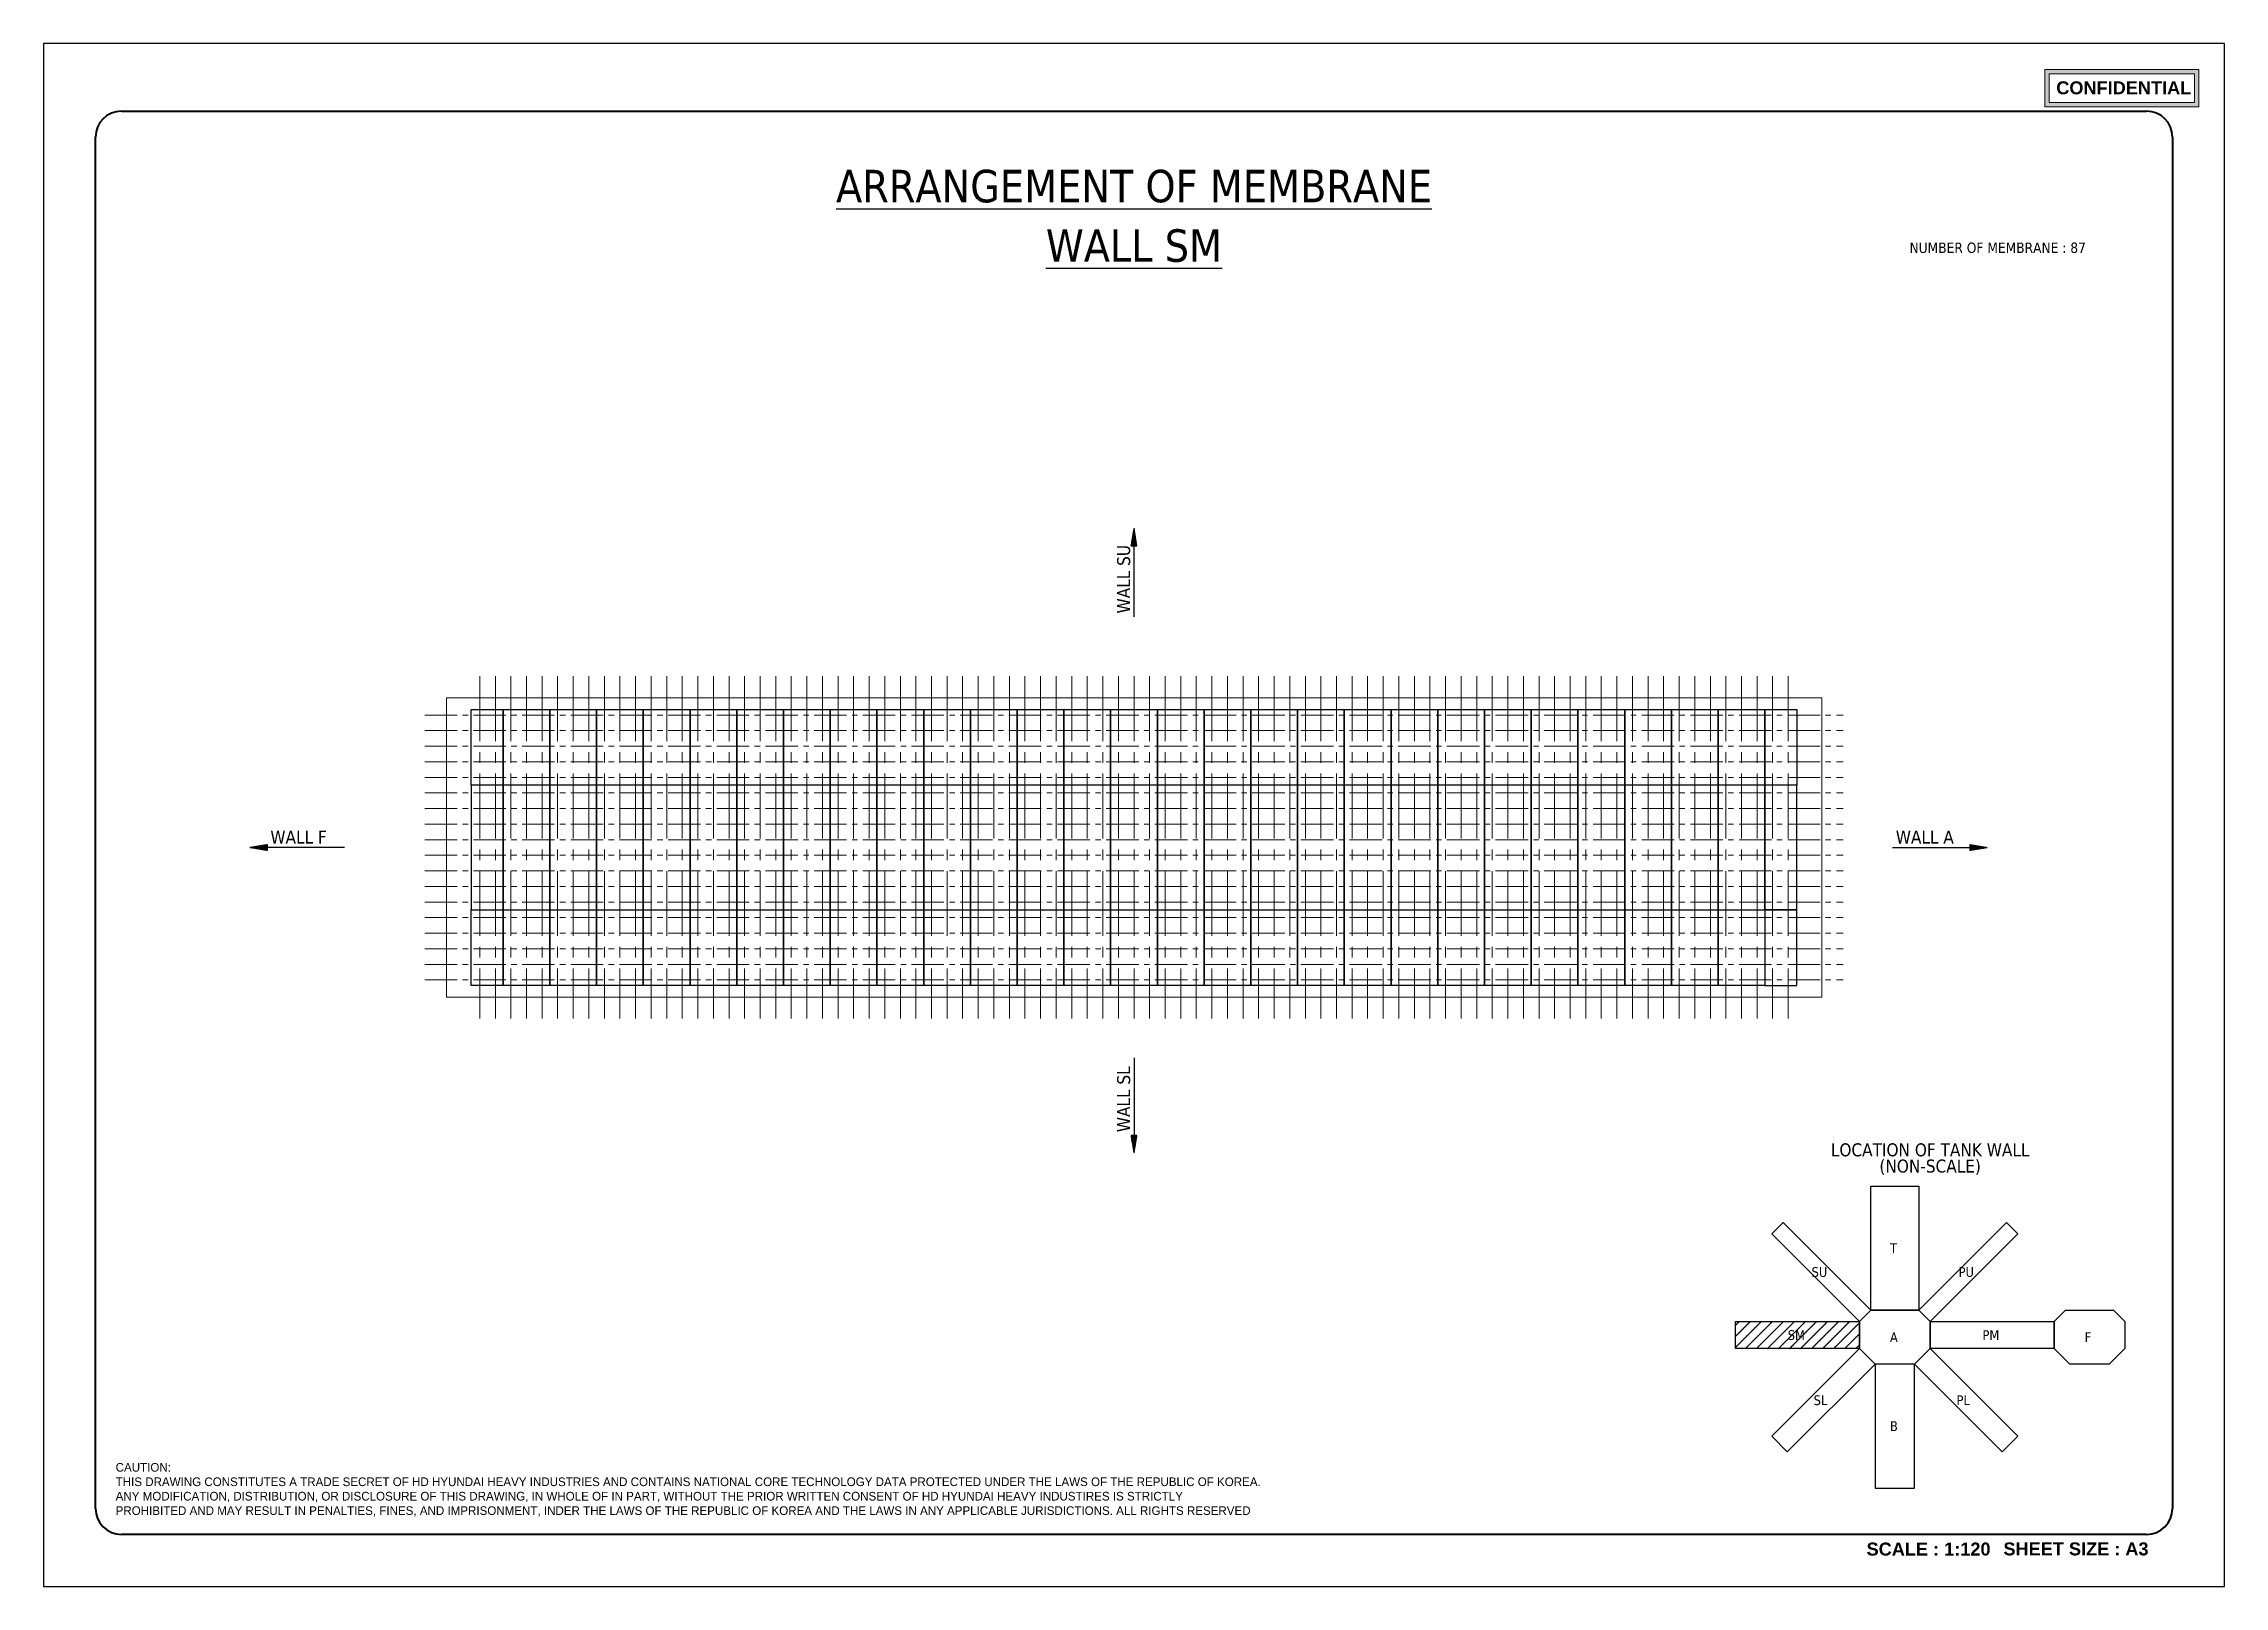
# Model space of a CAD drawing. Extents: x 0 to 50400, y 0 to 35640.
import ezdxf
from ezdxf.enums import TextEntityAlignment as Align

# ---------------------------------------------------------------- set-up
doc = ezdxf.new("R2010")
doc.units = 0
doc.linetypes.add('CENTER2', pattern=[225, 150, -25, 25, -25])
for name, color, linetype, lineweight in [('KC-2B HHITABLE', 253, 'Continuous', 25), ('KC-2B Membrane Sheet', 181, 'Continuous', 25), ('KC-2B Membrane Sheet UM', 181, 'Continuous', 25), ('KC-2B Non Scale View', 253, 'Continuous', 25), ('KC-2B Note', 2, 'Continuous', 25), ('KC-2B Steel Wall', 7, 'Continuous', 20), ('KC-2B Wall Name', 3, 'Continuous', 25)]:
    doc.layers.add(name, color=color, linetype=linetype, lineweight=lineweight)
doc.layers.add('MULTI-PLOT-AREA', color=2, linetype='Continuous', plot=False)
doc.layers.add('New Scale Title', color=7, linetype='Continuous')
doc.styles.add('arial', font='arialbd.ttf')
doc.styles.add('Default', font='tahoma.ttf')

# ---------------------------------------------------------------- blocks, each defined once
blk = doc.blocks.new('MULTI-PLOT-AREA')
at = {"layer": 'MULTI-PLOT-AREA'}
blk.add_lwpolyline([(0, 0), (1, 0), (1, 1), (0, 1)], close=True, dxfattribs=at)

msp = doc.modelspace()

# ---------------------------------------------------------------- hatches: boundary and pattern name
at = {"layer": 'KC-2B Non Scale View', "extrusion": (0, 0, -1)}
h = msp.add_hatch(dxfattribs=at)
h.set_pattern_fill('WALLCHECK', color=256, scale=0.090198, angle=90, style=0, pattern_type=2)
h.set_pattern_definition([(135, (546783.48, 5135.06), (-127.55985, -127.55985), [9.0198437, -0.0090198])])
h.paths.add_polyline_path([(-41967, 5494), (-39100, 5494), (-39100, 6117), (-41967, 6117)])
at = {"layer": 'KC-2B Wall Name'}
h = msp.add_hatch(dxfattribs=at)
h.set_pattern_fill('SLOPELINE', color=256, scale=0.75, style=0, pattern_type=2)
h.set_pattern_definition([(45, (13995.05, 15997.95954), (-0.530330086, 0.530330086), [75, -0.075])])
h.paths.add_polyline_path([(25133, 24039), (25267, 24039), (25200, 24436)])
at = {"layer": 'KC-2B Wall Name', "extrusion": (0, 0, -1)}
h = msp.add_hatch(dxfattribs=at)
h.set_pattern_fill('SLOPELINE', color=256, scale=0.75, angle=90, style=0, pattern_type=2)
h.set_pattern_definition([(135, (509800.0271, 14910.1), (-0.5303300859, -0.5303300859), [75, -0.075])])
h.paths.add_polyline_path([(-5166, 17137), (-5166, 17003), (-4768, 17070)])
h = msp.add_hatch(dxfattribs=at)
h.set_pattern_fill('SLOPELINE', color=256, scale=0.75, angle=90, style=0, pattern_type=2)
h.set_pattern_definition([(135, (500553.9903, 14910.1), (-0.5303300859, -0.5303300859), [75, -0.075])])
h.paths.add_polyline_path([(-44521, 17003), (-44521, 17137), (-44918, 17070)])
at = {"layer": 'KC-2B Wall Name'}
h = msp.add_hatch(dxfattribs=at)
h.set_pattern_fill('SLOPELINE', color=256, scale=0.75, style=0, pattern_type=2)
h.set_pattern_definition([(45, (13995.05, 14138.4446), (-0.530330086, 0.530330086), [75, -0.075])])
h.paths.add_polyline_path([(25267, 10418), (25133, 10418), (25200, 10020)])
at = {"layer": 'New Scale Title', "lineweight": 5, "true_color": 0xff0000}
h = msp.add_hatch(color=1, dxfattribs=at)
h.dxf.hatch_style = 1
h.paths.add_polyline_path([(49813, 35045), (46249, 35045), (46249, 34181), (49813, 34181)])
h.paths.add_polyline_path([(46351, 34283), (46351, 34943), (49711, 34943), (49711, 34283)], flags=16)
h.paths.add_polyline_path([(46420, 34300), (49690, 34300), (49690, 34918), (46420, 34918)], flags=8)

# ---------------------------------------------------------------- linework, layer by layer
at = {"layer": 'KC-2B Membrane Sheet'}
for points in [[(11700, 18510), (10620, 18510), (10620, 20259), (11700, 20259), (11700, 18510)], [(12780, 18510), (11700, 18510), (11700, 20259), (12780, 20259), (12780, 18510)], [(13860, 18510), (12780, 18510), (12780, 20259), (13860, 20259), (13860, 18510)], [(14940, 18510), (13860, 18510), (13860, 20259), (14940, 20259), (14940, 18510)], [(16020, 18510), (14940, 18510), (14940, 20259), (16020, 20259), (16020, 18510)], [(17100, 18510), (16020, 18510), (16020, 20259), (17100, 20259), (17100, 18510)], [(18180, 18510), (17100, 18510), (17100, 20259), (18180, 20259), (18180, 18510)], [(19260, 18510), (18180, 18510), (18180, 20259), (19260, 20259), (19260, 18510)], [(20340, 18510), (19260, 18510), (19260, 20259), (20340, 20259), (20340, 18510)], [(21420, 18510), (20340, 18510), (20340, 20259), (21420, 20259), (21420, 18510)], [(22500, 18510), (21420, 18510), (21420, 20259), (22500, 20259), (22500, 18510)], [(23580, 18510), (22500, 18510), (22500, 20259), (23580, 20259), (23580, 18510)], [(24660, 18510), (23580, 18510), (23580, 20259), (24660, 20259), (24660, 18510)], [(25740, 18510), (24660, 18510), (24660, 20259), (25740, 20259), (25740, 18510)], [(26820, 18510), (25740, 18510), (25740, 20259), (26820, 20259), (26820, 18510)], [(27900, 18510), (26820, 18510), (26820, 20259), (27900, 20259), (27900, 18510)], [(28980, 18510), (27900, 18510), (27900, 20259), (28980, 20259), (28980, 18510)], [(30060, 18510), (28980, 18510), (28980, 20259), (30060, 20259), (30060, 18510)], [(31140, 18510), (30060, 18510), (30060, 20259), (31140, 20259), (31140, 18510)], [(32220, 18510), (31140, 18510), (31140, 20259), (32220, 20259), (32220, 18510)], [(33300, 18510), (32220, 18510), (32220, 20259), (33300, 20259), (33300, 18510)], [(34380, 18510), (33300, 18510), (33300, 20259), (34380, 20259), (34380, 18510)], [(35460, 18510), (34380, 18510), (34380, 20259), (35460, 20259), (35460, 18510)], [(36540, 18510), (35460, 18510), (35460, 20259), (36540, 20259), (36540, 18510)], [(37620, 18510), (36540, 18510), (36540, 20259), (37620, 20259), (37620, 18510)], [(38700, 18510), (37620, 18510), (37620, 20259), (38700, 20259), (38700, 18510)], [(39780, 18510), (38700, 18510), (38700, 20259), (39780, 20259), (39780, 18510)], [(40515, 18510), (39780, 18510), (39780, 20259), (40515, 20259), (40515, 18510)], [(9885, 15630), (10620, 15630), (10620, 13881), (9885, 13881), (9885, 15630)], [(10620, 15630), (11700, 15630), (11700, 13881), (10620, 13881), (10620, 15630)], [(11700, 15630), (12780, 15630), (12780, 13881), (11700, 13881), (11700, 15630)], [(12780, 15630), (13860, 15630), (13860, 13881), (12780, 13881), (12780, 15630)], [(13860, 15630), (14940, 15630), (14940, 13881), (13860, 13881), (13860, 15630)], [(14940, 15630), (16020, 15630), (16020, 13881), (14940, 13881), (14940, 15630)], [(16020, 15630), (17100, 15630), (17100, 13881), (16020, 13881), (16020, 15630)], [(17100, 15630), (18180, 15630), (18180, 13881), (17100, 13881), (17100, 15630)], [(18180, 15630), (19260, 15630), (19260, 13881), (18180, 13881), (18180, 15630)], [(19260, 15630), (20340, 15630), (20340, 13881), (19260, 13881), (19260, 15630)], [(20340, 15630), (21420, 15630), (21420, 13881), (20340, 13881), (20340, 15630)], [(21420, 15630), (22500, 15630), (22500, 13881), (21420, 13881), (21420, 15630)], [(22500, 15630), (23580, 15630), (23580, 13881), (22500, 13881), (22500, 15630)], [(23580, 15630), (24660, 15630), (24660, 13881), (23580, 13881), (23580, 15630)], [(24660, 15630), (25740, 15630), (25740, 13881), (24660, 13881), (24660, 15630)], [(25740, 15630), (26820, 15630), (26820, 13881), (25740, 13881), (25740, 15630)], [(26820, 15630), (27900, 15630), (27900, 13881), (26820, 13881), (26820, 15630)], [(27900, 15630), (28980, 15630), (28980, 13881), (27900, 13881), (27900, 15630)], [(28980, 15630), (30060, 15630), (30060, 13881), (28980, 13881), (28980, 15630)], [(30060, 15630), (31140, 15630), (31140, 13881), (30060, 13881), (30060, 15630)], [(31140, 15630), (32220, 15630), (32220, 13881), (31140, 13881), (31140, 15630)], [(32220, 15630), (33300, 15630), (33300, 13881), (32220, 13881), (32220, 15630)], [(33300, 15630), (34380, 15630), (34380, 13881), (33300, 13881), (33300, 15630)], [(34380, 15630), (35460, 15630), (35460, 13881), (34380, 13881), (34380, 15630)], [(35460, 15630), (36540, 15630), (36540, 13881), (35460, 13881), (35460, 15630)], [(36540, 15630), (37620, 15630), (37620, 13881), (36540, 13881), (36540, 15630)], [(37620, 15630), (38700, 15630), (38700, 13881), (37620, 13881), (37620, 15630)], [(38700, 15630), (39780, 15630), (39780, 13881), (38700, 13881), (38700, 15630)], [(40515, 15630), (39780, 15630), (39780, 13881), (40515, 13881), (40515, 15630)]]:
    msp.add_lwpolyline(points, dxfattribs=at)
at = {"layer": 'KC-2B Membrane Sheet UM', "linetype": 'Continuous'}
for p, q in [((9885, 18510), (9885, 15630)), ((10620, 15630), (10620, 18510)), ((10620, 18510), (10620, 15630)), ((11700, 15630), (11700, 18510)), ((11700, 18510), (11700, 15630)), ((12780, 15630), (12780, 18510)), ((12780, 18510), (12780, 15630)), ((13860, 15630), (13860, 18510)), ((13860, 18510), (13860, 15630)), ((14940, 15630), (14940, 18510)), ((14940, 18510), (14940, 15630)), ((16020, 15630), (16020, 18510)), ((16020, 18510), (16020, 15630)), ((17100, 15630), (17100, 18510)), ((17100, 18510), (17100, 15630)), ((18180, 15630), (18180, 18510)), ((18180, 18510), (18180, 15630)), ((19260, 15630), (19260, 18510)), ((19260, 18510), (19260, 15630)), ((20340, 15630), (20340, 18510)), ((20340, 18510), (20340, 15630)), ((21420, 15630), (21420, 18510)), ((21420, 18510), (21420, 15630)), ((22500, 15630), (22500, 18510)), ((22500, 18510), (22500, 15630)), ((23580, 15630), (23580, 18510)), ((23580, 18510), (23580, 15630)), ((24660, 15630), (24660, 18510)), ((24660, 18510), (24660, 15630)), ((25740, 15630), (25740, 18510)), ((25740, 18510), (25740, 15630)), ((26820, 15630), (26820, 18510)), ((26820, 18510), (26820, 15630)), ((27900, 15630), (27900, 18510)), ((27900, 18510), (27900, 15630)), ((28980, 15630), (28980, 18510)), ((28980, 18510), (28980, 15630)), ((30060, 15630), (30060, 18510)), ((30060, 18510), (30060, 15630)), ((31140, 15630), (31140, 18510)), ((31140, 18510), (31140, 15630)), ((32220, 15630), (32220, 18510)), ((32220, 18510), (32220, 15630)), ((33300, 15630), (33300, 18510)), ((33300, 18510), (33300, 15630)), ((34380, 15630), (34380, 18510)), ((34380, 18510), (34380, 15630)), ((35460, 15630), (35460, 18510)), ((35460, 18510), (35460, 15630)), ((36540, 15630), (36540, 18510)), ((36540, 18510), (36540, 15630)), ((37620, 15630), (37620, 18510)), ((37620, 18510), (37620, 15630)), ((38700, 15630), (38700, 18510)), ((38700, 18510), (38700, 15630)), ((39780, 15630), (39780, 18510)), ((40515, 18510), (39780, 18510)), ((39780, 18510), (39780, 15630)), ((40515, 15630), (40515, 18510)), ((39780, 15630), (40515, 15630))]:
    msp.add_line(p, q, dxfattribs=at)
at = {"layer": 'KC-2B Membrane Sheet UM'}
msp.add_lwpolyline([(9885, 20259), (10620, 20259), (10620, 18510), (9885, 18510), (9885, 20259)], dxfattribs=at)
at = {"layer": 'KC-2B Non Scale View', "linetype": 'Continuous', "extrusion": (0, 0, -1)}
for points in [[(-42228, 6378), (-42228, 9245), (-43339, 9245), (-43339, 6378)], [(-41967, 6117), (-39940, 8144), (-40201, 8406), (-42228, 6378)], [(-43339, 6378), (-45366, 8406), (-45627, 8144), (-43600, 6117)], [(-41967, 5494), (-39100, 5494), (-39100, 6117), (-41967, 6117)], [(-42326, 5135), (-41967, 5494), (-41967, 6117), (-42228, 6378), (-43339, 6378), (-43600, 6117), (-43600, 5494), (-43241, 5135)], [(-43600, 6117), (-46467, 6117), (-46467, 5494), (-43600, 5494)], [(-46826, 5135), (-46467, 5494), (-46467, 6117), (-46728, 6378), (-47839, 6378), (-48100, 6117), (-48100, 5494), (-47741, 5135)], [(-42326, 5135), (-40298, 3108), (-39940, 3467), (-41967, 5494)], [(-43600, 5494), (-45627, 3467), (-45268, 3108), (-43241, 5135)]]:
    msp.add_lwpolyline(points, close=True, dxfattribs=at)
at = {"layer": 'KC-2B Non Scale View', "linetype": 'Continuous'}
msp.add_lwpolyline([(42326, 5135), (42326, 2268), (43241, 2268), (43241, 5135)], close=True, dxfattribs=at)
at = {"layer": 'KC-2B Steel Wall', "linetype": 'CENTER2', "ltscale": 10}
for p, q in [((10080, 21025), (10080, 13115)), ((10440, 21025), (10440, 13115)), ((10800, 21025), (10800, 13115)), ((11160, 21025), (11160, 13115)), ((11520, 21025), (11520, 13115)), ((11880, 21025), (11880, 13115)), ((12240, 21025), (12240, 13115)), ((12600, 21025), (12600, 13115)), ((12960, 21025), (12960, 13115)), ((13320, 21025), (13320, 13115)), ((13680, 21025), (13680, 13115)), ((14040, 21025), (14040, 13115)), ((14400, 21025), (14400, 13115)), ((14760, 21025), (14760, 13115)), ((15120, 21025), (15120, 13115)), ((15480, 21025), (15480, 13115)), ((15840, 21025), (15840, 13115)), ((16200, 21025), (16200, 13115)), ((16560, 21025), (16560, 13115)), ((16920, 21025), (16920, 13115)), ((17280, 21025), (17280, 13115)), ((17640, 21025), (17640, 13115)), ((18000, 21025), (18000, 13115)), ((18360, 21025), (18360, 13115)), ((18720, 21025), (18720, 13115)), ((19080, 21025), (19080, 13115)), ((19440, 21025), (19440, 13115)), ((19800, 21025), (19800, 13115)), ((20160, 21025), (20160, 13115)), ((20520, 21025), (20520, 13115)), ((20880, 21025), (20880, 13115)), ((21240, 21025), (21240, 13115)), ((21600, 21025), (21600, 13115)), ((21960, 21025), (21960, 13115)), ((22320, 21025), (22320, 13115)), ((22680, 21025), (22680, 13115)), ((23040, 21025), (23040, 13115)), ((23400, 21025), (23400, 13115)), ((23760, 21025), (23760, 13115)), ((24120, 21025), (24120, 13115)), ((24480, 21025), (24480, 13115)), ((24840, 21025), (24840, 13115)), ((25200, 21025), (25200, 13115)), ((25560, 21025), (25560, 13115)), ((25920, 21025), (25920, 13115)), ((26280, 21025), (26280, 13115)), ((26640, 21025), (26640, 13115)), ((27000, 21025), (27000, 13115)), ((27360, 21025), (27360, 13115)), ((27720, 21025), (27720, 13115)), ((28080, 21025), (28080, 13115)), ((28440, 21025), (28440, 13115)), ((28800, 21025), (28800, 13115)), ((29160, 21025), (29160, 13115)), ((29520, 21025), (29520, 13115)), ((29880, 21025), (29880, 13115)), ((30240, 21025), (30240, 13115)), ((30600, 21025), (30600, 13115)), ((30960, 21025), (30960, 13115)), ((31320, 21025), (31320, 13115)), ((31680, 21025), (31680, 13115)), ((32040, 21025), (32040, 13115)), ((32400, 21025), (32400, 13115)), ((32760, 21025), (32760, 13115)), ((33120, 21025), (33120, 13115)), ((33480, 21025), (33480, 13115)), ((33840, 21025), (33840, 13115)), ((34200, 21025), (34200, 13115)), ((34560, 21025), (34560, 13115)), ((34920, 21025), (34920, 13115)), ((35280, 21025), (35280, 13115)), ((35640, 21025), (35640, 13115)), ((36000, 21025), (36000, 13115)), ((36360, 21025), (36360, 13115)), ((36720, 21025), (36720, 13115)), ((37080, 21025), (37080, 13115)), ((37440, 21025), (37440, 13115)), ((37800, 21025), (37800, 13115)), ((38160, 21025), (38160, 13115)), ((38520, 21025), (38520, 13115)), ((38880, 21025), (38880, 13115)), ((39240, 21025), (39240, 13115)), ((39600, 21025), (39600, 13115)), ((39960, 21025), (39960, 13115)), ((40320, 21025), (40320, 13115))]:
    msp.add_line(p, q, dxfattribs=at)
at = {"layer": 'KC-2B Steel Wall', "extrusion": (0, 0, -1)}
for p, q in [((9308, 13615), (9308, 20525)), ((9308, 20525), (41093, 20525)), ((41093, 20525), (41093, 13615)), ((41093, 13615), (9308, 13615))]:
    msp.add_line(p, q, dxfattribs=at)
at = {"layer": 'KC-2B Steel Wall', "linetype": 'CENTER2', "ltscale": 5}
for p, q in [((8808, 20130), (41593, 20130)), ((8808, 19770), (41593, 19770)), ((8808, 19410), (41593, 19410)), ((8808, 19050), (41593, 19050)), ((8808, 18690), (41593, 18690)), ((8808, 18330), (41593, 18330)), ((8808, 17970), (41593, 17970)), ((8808, 17610), (41593, 17610)), ((8808, 17250), (41593, 17250)), ((8808, 16890), (41593, 16890)), ((8808, 16530), (41593, 16530)), ((8808, 16170), (41593, 16170)), ((8808, 15810), (41593, 15810)), ((8808, 15450), (41593, 15450)), ((8808, 15090), (41593, 15090)), ((8808, 14730), (41593, 14730)), ((8808, 14370), (41593, 14370)), ((8808, 14010), (41593, 14010))]:
    msp.add_line(p, q, dxfattribs=at)
at = {"layer": 'KC-2B Wall Name'}
for p, q in [((25200, 22401), (25200, 24191)), ((6955, 17070), (5166, 17070)), ((42731, 17070), (44521, 17070)), ((25200, 12207), (25200, 10418))]:
    msp.add_line(p, q, dxfattribs=at)
for points in [[(25133, 24039), (25267, 24039), (25200, 24436)], [(25267, 10418), (25133, 10418), (25200, 10020)]]:
    msp.add_lwpolyline(points, close=True, dxfattribs=at)
at = {"layer": 'KC-2B Wall Name', "extrusion": (0, 0, -1)}
for points in [[(-5166, 17137), (-5166, 17003), (-4768, 17070)], [(-44521, 17003), (-44521, 17137), (-44918, 17070)]]:
    msp.add_lwpolyline(points, close=True, dxfattribs=at)
at = {"layer": 'New Scale Title', "color": 1, "lineweight": 5, "true_color": 0xff0000}
for p, q in [((46249, 35045), (49813, 35045)), ((46249, 34181), (46249, 35045)), ((46351, 34283), (46351, 34943)), ((46351, 34943), (49711, 34943)), ((49711, 34283), (49711, 34943)), ((49813, 35045), (49813, 34181)), ((49711, 34283), (46351, 34283)), ((49813, 34181), (46249, 34181))]:
    msp.add_line(p, q, dxfattribs=at)
at = {"layer": 'New Scale Title', "color": 7, "linetype": 'Continuous', "lineweight": 40}
for p, q in [((1800, 34080), (48600, 34080)), ((1200, 1800), (1200, 33480)), ((49200, 33480), (49200, 1800)), ((48600, 1200), (1800, 1200))]:
    msp.add_line(p, q, dxfattribs=at)
for centre, start, end in [((1800, 33480), 90, 180), ((48600, 33480), 0, 90), ((1800, 1800), 180, 270), ((48600, 1800), 270, 0), ((48600, 1800), 270, 0)]:
    msp.add_arc(centre, 600, start, end, dxfattribs=at)

# ---------------------------------------------------------------- block references
at = {"layer": 'New Scale Title', "lineweight": 5, "xscale": 50400, "yscale": 35640, "zscale": 1.2}
msp.add_blockref('MULTI-PLOT-AREA', (0, 0), dxfattribs=at)

# ---------------------------------------------------------------- texts
at = {"insert": (1665, 2850), "char_height": 200, "attachment_point": 1}
msp.add_mtext_dynamic_manual_height_columns('CAUTION:\\PTHIS DRAWING CONSTITUTES A TRADE SECRET OF HD HYUNDAI HEAVY INDUSTRIES AND CONTAINS NATIONAL CORE TECHNOLOGY DATA PROTECTED UNDER THE LAWS OF THE REPUBLIC OF KOREA.^JANY MODIFICATION, DISTRIBUTION, OR DISCLOSURE OF THIS DRAWING, IN WHOLE OF IN PART, WITHOUT THE PRIOR WRITTEN CONSENT OF HD HYUNDAI HEAVY INDUSTIRES IS STRICTLY^JPROHIBITED AND MAY RESULT IN PENALTIES, FINES, AND IMPRISONMENT, INDER THE LAWS OF THE REPUBLIC OF KOREA AND THE LAWS IN ANY APPLICABLE JURISDICTIONS. ALL RIGHTS RESERVED', width=552900.89, gutter_width=16936, heights=[-1233], dxfattribs=at)
at = {"layer": 'KC-2B HHITABLE', "style": 'Default'}
msp.add_text('NUMBER OF MEMBRANE : 87', height=240, dxfattribs=at).set_placement((45161, 30925), align=Align.MIDDLE_CENTER)
at = {"layer": 'KC-2B Non Scale View', "style": 'Default'}
for s, p in [('LOCATION OF TANK WALL', (43600, 9845)), ('(NON-SCALE)', (43600, 9470))]:
    msp.add_text(s, height=300, dxfattribs=at).set_placement(p, align=Align.BOTTOM_CENTER)
for s, height, p in [('T', 225, (42671, 7699)), ('SU', 225.5, (40859, 7149)), ('PU', 225.5, (44257, 7149)), ('SM', 225.5, (40308, 5693)), ('A', 225, (42671, 5644)), ('PM', 225.5, (44808, 5693)), ('F', 225, (47171, 5644)), ('SL', 225.5, (40907, 4188)), ('PL', 225.5, (44209, 4188)), ('B', 225, (42671, 3589))]:
    msp.add_text(s, height=height, dxfattribs=at).set_placement(p)
at = {"layer": 'KC-2B Note', "style": 'Default'}
for s, p in [('%%UARRANGEMENT OF MEMBRANE', (25200, 31750)), ('%%UWALL SM', (25200, 30375))]:
    msp.add_text(s, height=750, dxfattribs=at).set_placement(p, align=Align.BOTTOM_CENTER)
at = {"layer": 'KC-2B Wall Name', "style": 'Default'}
for s, p in [('WALL SU', (25200, 22476)), ('WALL SL', (25200, 10493))]:
    msp.add_text(s, height=300, rotation=90, dxfattribs=at).set_placement(p, align=Align.BOTTOM_LEFT)
for s, p in [('WALL F', (5241, 17070)), ('WALL A', (42806, 17070))]:
    msp.add_text(s, height=300, dxfattribs=at).set_placement(p, align=Align.BOTTOM_LEFT)
at = {"layer": 'New Scale Title', "color": 1, "lineweight": 5, "true_color": 0xff0000, "insert": (46515, 34769), "char_height": 300, "attachment_point": 1, "style": 'arial'}
msp.add_mtext_dynamic_manual_height_columns('{\\fArial|b1|i0|c129|p34;CONFIDENTIAL}', width=265200, gutter_width=8226000, heights=[-310], dxfattribs=at)
at = {"layer": 'New Scale Title', "color": 2, "insert": (42131, 1012), "char_height": 300, "attachment_point": 1, "style": 'arial'}
msp.add_mtext('SCALE : 1:120', dxfattribs=at)
at = {"layer": 'New Scale Title', "color": 2, "insert": (45294, 1016), "char_height": 300, "width": 3389.56, "attachment_point": 1, "style": 'arial'}
msp.add_mtext('SHEET SIZE : A3', dxfattribs=at)

doc.saveas('drawing.dxf')
